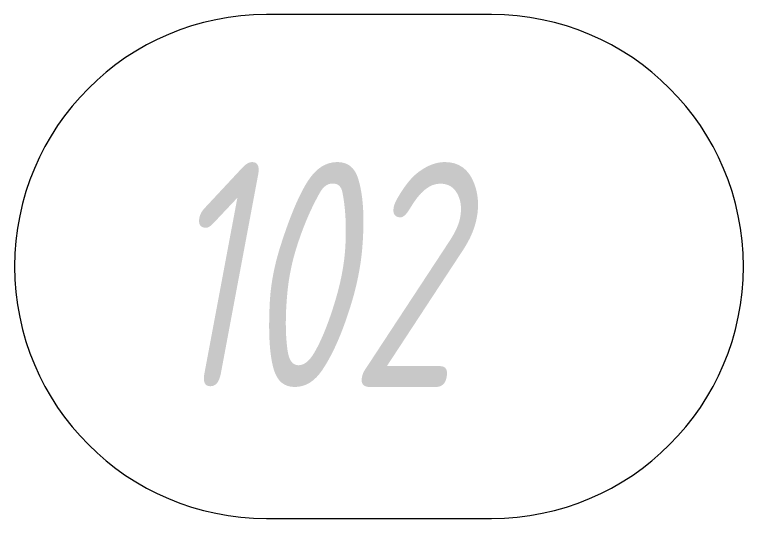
# Model space of a CAD drawing. Header units: millimetres. Extents: x -4948 to 42228, y -4856 to 69378.
# Drawn here: x 17752 to 18562, y 15540 to 16100 of the extents above; entities that cross this region are included whole.
import ezdxf

# ---------------------------------------------------------------- set-up
doc = ezdxf.new("R2010")
doc.units = ezdxf.units.MM
doc.layers.add('A-AREA-IDEN', color=2, linetype='Continuous', lineweight=30)
doc.styles.add('ISOCPEUR_B_I', font='', dxfattribs={"width": 0.7, "height": 250})
doc.styles.get('ISOCPEUR_B_I').set_extended_font_data('ISOCPEUR', italic=True, bold=True)

# ---------------------------------------------------------------- blocks, each defined once
blk = doc.blocks.new('27ELB-RD-AR-0000-BIM_rvt-1-1 этаж отм_ _0_000 лотки')
at = {"layer": 'A-AREA-IDEN', "color": 252, "lineweight": 9}
for p, q in [((18281.55, 16100.07), (18031.55, 16100.07)), ((18031.55, 15540.07), (18281.55, 15540.07))]:
    blk.add_line(p, q, dxfattribs=at)
for centre, start, end in [((18031.55, 15820.07), 90, 270), ((18281.55, 15820.07), 270, 90)]:
    blk.add_arc(centre, 280, start, end, dxfattribs=at)
at = {"layer": 'A-AREA-IDEN', "color": 252, "style": 'ISOCPEUR_B_I', "width": 0.7}
blk.add_text('102', height=250, dxfattribs=at).set_placement((17915.39, 15686.15))

msp = doc.modelspace()

# ---------------------------------------------------------------- block references
at = {"lineweight": 5}
msp.add_blockref('27ELB-RD-AR-0000-BIM_rvt-1-1 этаж отм_ _0_000 лотки', (0, 0), dxfattribs=at)

doc.saveas('drawing.dxf')
